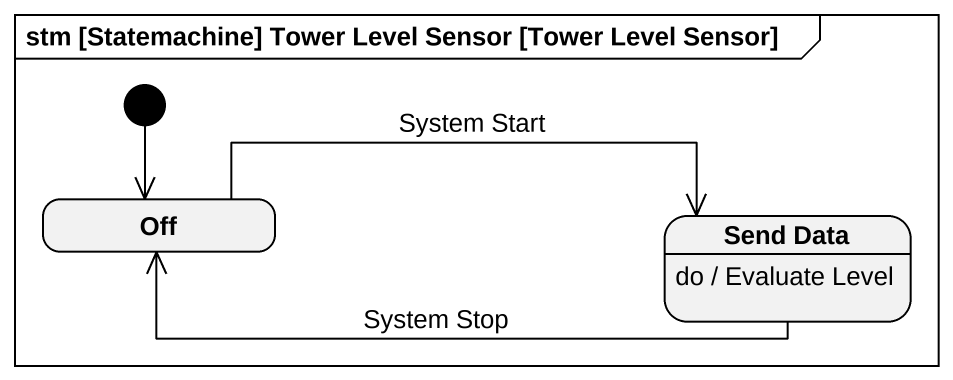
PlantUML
@startuml
mainframe stm [Statemachine] Tower Level Sensor [Tower Level Sensor]
hide empty description
state Off
state "Send Data" as Send_Data
Send_Data : do / Evaluate Level
[*] --> Off
Off -right-> Send_Data : System Start
Send_Data -left-> Off : System Stop
@enduml
